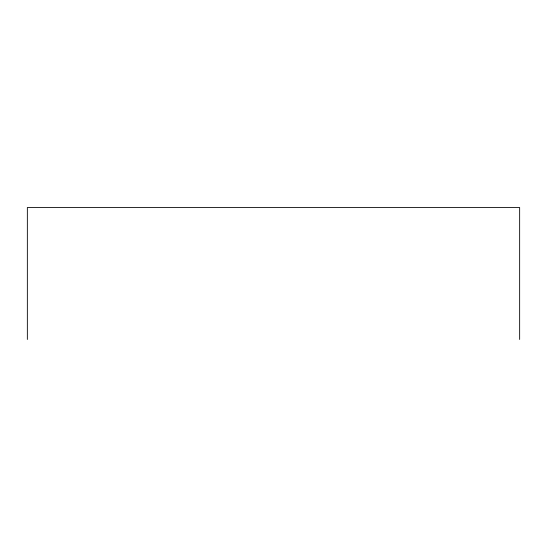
<?xml version="1.0" encoding="UTF-8"?>
<svg xmlns="http://www.w3.org/2000/svg" width="547" height="547" viewBox="0 0 547 547"><rect width="100%" height="100%" fill="white"/><g stroke="black" fill="none" stroke-linecap="round" stroke-linejoin="round"><path stroke-width="0.82" d="M519.65 339.475L519.65 207.525L27.35 207.525L27.35 339.475"/></g></svg>
